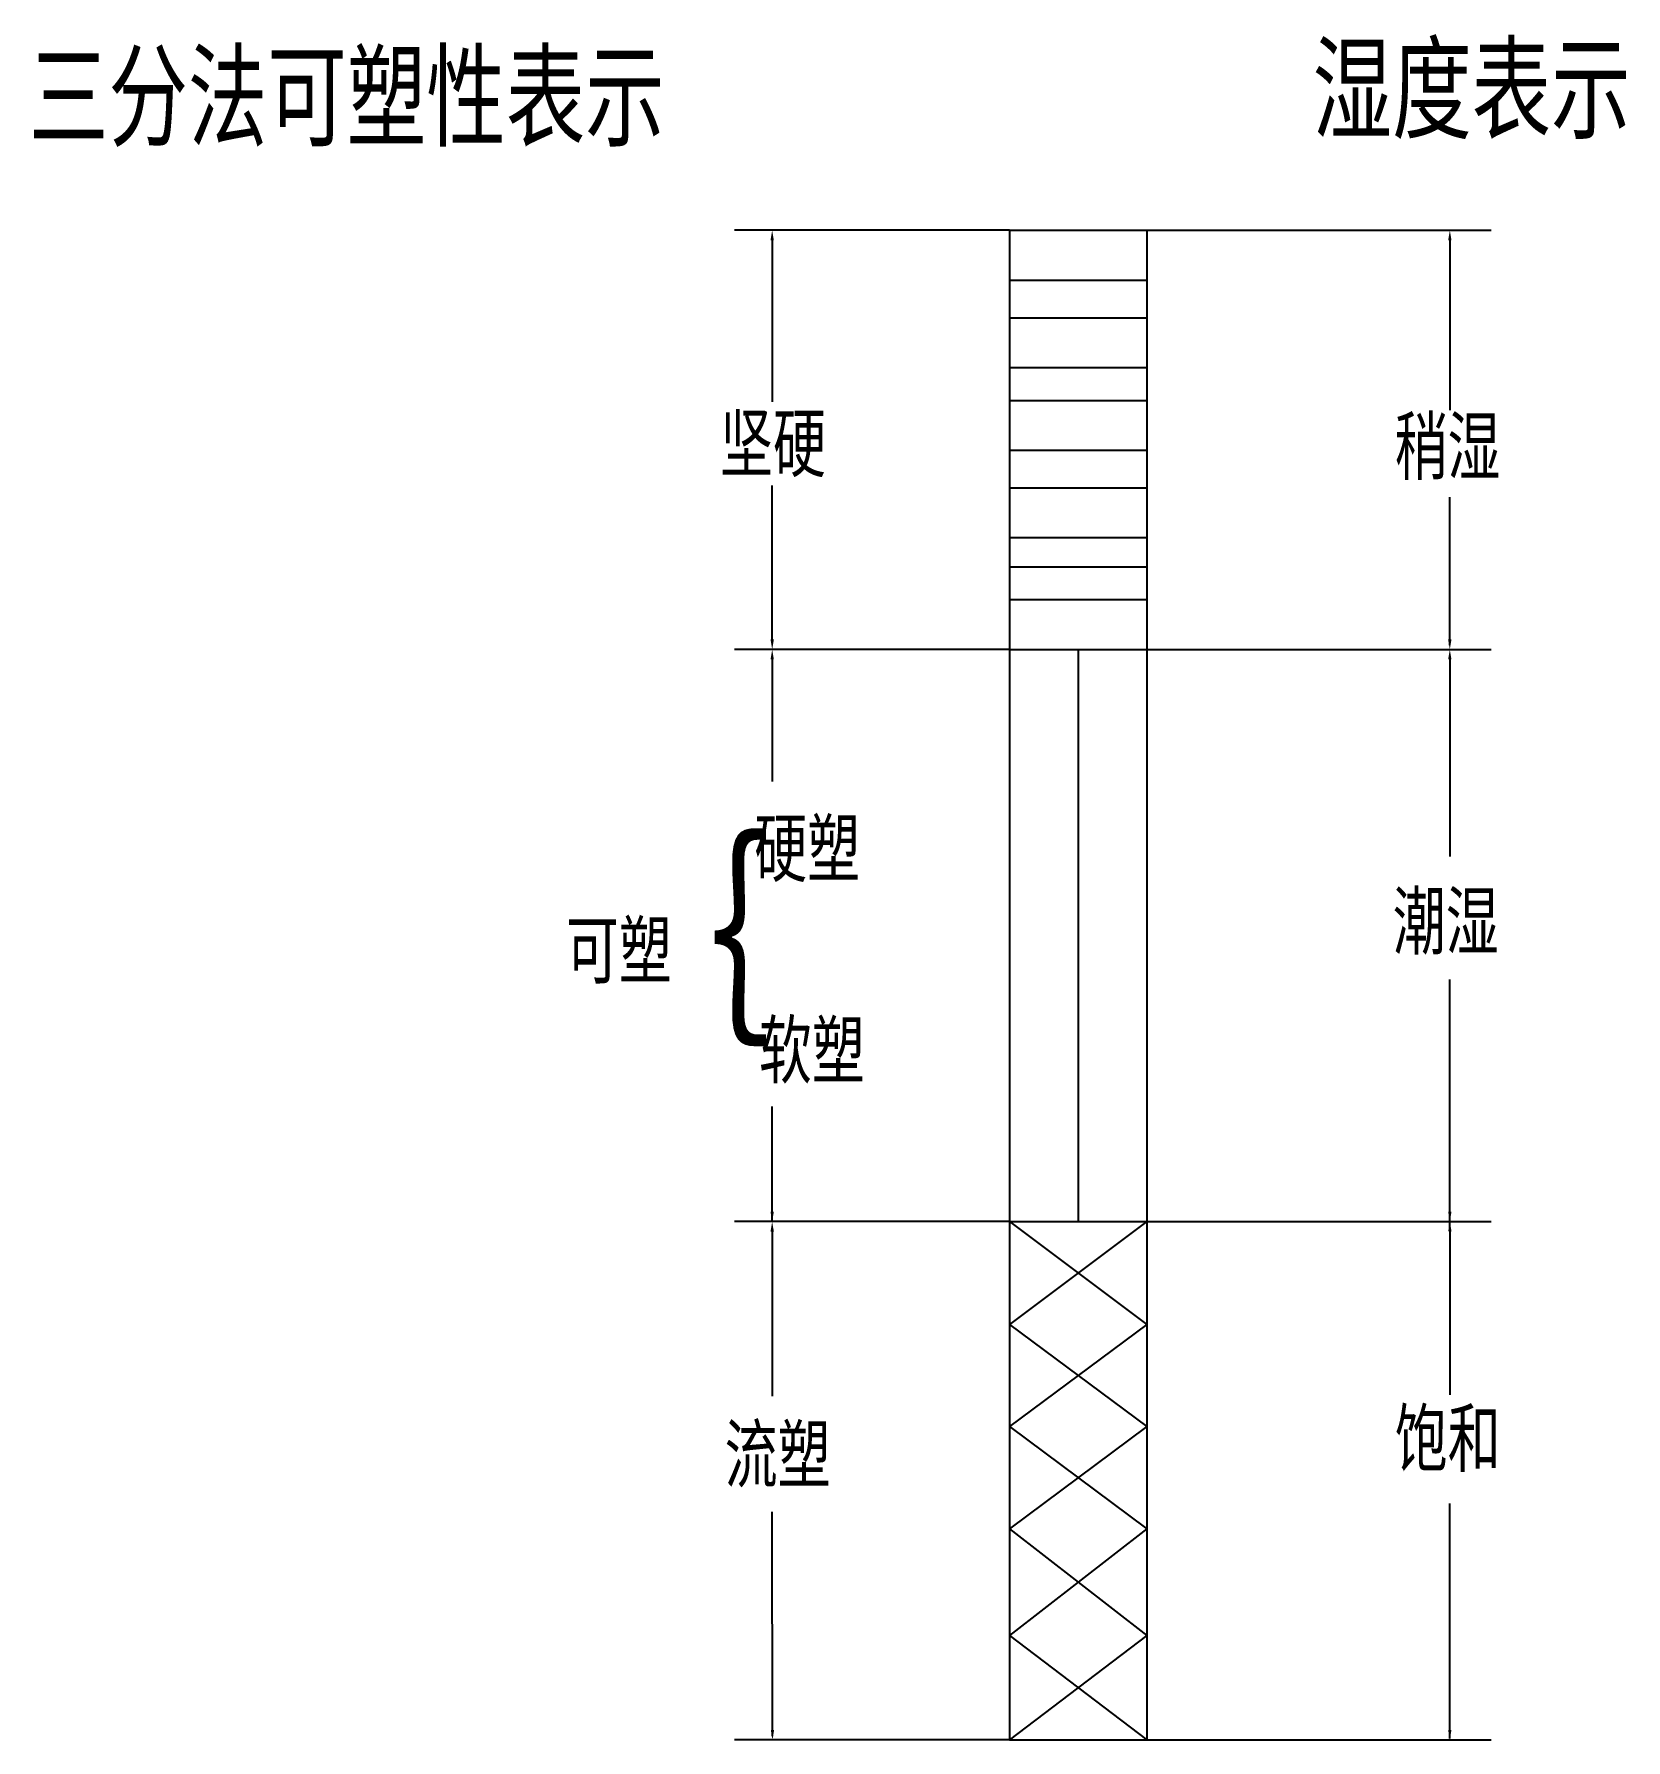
# Model space of a CAD drawing. Extents: x 0 to 28.7, y -31.1 to -0.3.
import ezdxf

# ---------------------------------------------------------------- set-up
doc = ezdxf.new("R2010")
doc.units = 0
doc.header["$MEASUREMENT"] = 0
doc.layers.get('0').update_dxf_attribs({"linetype": 'CONTINUOUS'})
doc.layers.get('DEFPOINTS').update_dxf_attribs({"linetype": 'CONTINUOUS'})
doc.styles.add('LZ_FONTS_FS', font='hxm____0.ttf', dxfattribs={"width": 0.7})
doc.styles.add('LZ_PMT_ZK', font='hxm____0.ttf', dxfattribs={"width": 0.7, "height": 3})

msp = doc.modelspace()

# ---------------------------------------------------------------- linework, layer by layer
at = {"color": 0, "linetype": 'ByBlock'}
for p, q in [((17.614, -3.841), (12.654, -3.841)), ((20.089, -3.841), (26.292, -3.841)), ((13.336, -4.021), (13.336, -6.934)), ((25.549, -4.021), (25.549, -7.081)), ((13.336, -11.239), (13.336, -8.444)), ((25.549, -11.318), (25.549, -8.65)), ((17.614, -11.396), (12.654, -11.396)), ((13.336, -11.576), (13.336, -13.775)), ((20.089, -11.396), (26.292, -11.396)), ((25.549, -11.576), (25.549, -15.126)), ((25.549, -21.84), (25.549, -17.346)), ((13.336, -21.711), (13.336, -19.635)), ((17.614, -21.71), (12.654, -21.71)), ((20.089, -21.71), (26.292, -21.71)), ((13.333, -21.889), (13.336, -24.858)), ((25.549, -21.852), (25.549, -24.833)), ((13.34, -30.982), (13.336, -26.941)), ((25.549, -31.027), (25.549, -26.793)), ((17.614, -31.052), (12.654, -31.052)), ((20.089, -31.052), (26.292, -31.052))]:
    msp.add_line(p, q, dxfattribs=at)
for points in [[(17.614, -3.841), (17.614, -31.052)], [(17.614, -3.841), (20.089, -3.841)], [(20.089, -3.841), (20.089, -31.052)], [(17.614, -4.739), (20.089, -4.739)], [(17.614, -5.418), (20.089, -5.418)], [(17.614, -6.315), (20.089, -6.315)], [(17.614, -6.907), (20.089, -6.907)], [(17.614, -7.804), (20.089, -7.804)], [(17.614, -8.484), (20.089, -8.484)], [(17.614, -9.381), (20.089, -9.381)], [(17.614, -9.907), (20.089, -9.907)], [(17.614, -10.498), (20.089, -10.498)], [(17.614, -11.396), (20.089, -11.396)], [(18.852, -11.4), (18.852, -21.71)], [(17.614, -21.71), (20.089, -21.71)], [(17.614, -21.71), (20.089, -23.567)], [(20.089, -21.71), (17.614, -23.567)], [(17.614, -21.71), (20.089, -21.71)], [(20.089, -23.567), (17.614, -25.406)], [(17.614, -23.567), (20.089, -25.406)], [(20.089, -25.406), (17.614, -27.246)], [(17.614, -25.406), (20.089, -27.246)], [(17.614, -27.246), (20.089, -29.173)], [(20.089, -27.246), (17.614, -29.173)], [(20.089, -29.173), (17.614, -31.052)], [(17.614, -29.173), (20.089, -31.052)], [(17.614, -31.052), (20.089, -31.052)]]:
    msp.add_lwpolyline(points)
for points in [[(13.306, -4.021), (13.366, -4.021), (13.336, -3.841)], [(25.519, -4.021), (25.579, -4.021), (25.549, -3.841)], [(13.306, -11.216), (13.366, -11.216), (13.336, -11.396)], [(25.519, -11.216), (25.579, -11.216), (25.549, -11.396)], [(13.306, -11.576), (13.366, -11.576), (13.336, -11.396)], [(25.519, -11.576), (25.579, -11.576), (25.549, -11.396)], [(13.306, -21.531), (13.366, -21.531), (13.336, -21.71)], [(13.306, -21.889), (13.366, -21.889), (13.336, -21.71)], [(25.519, -21.53), (25.579, -21.53), (25.549, -21.71)], [(25.52, -21.884), (25.58, -21.884), (25.549, -21.71)], [(13.311, -30.872), (13.371, -30.872), (13.341, -31.052)], [(25.519, -30.872), (25.579, -30.872), (25.549, -31.052)]]:
    msp.add_solid(points, dxfattribs=at)
at = {"layer": 'DEFPOINTS', "color": 0, "linetype": 'ByBlock'}
for p in [(13.336, -11.419), (25.549, -11.498), (13.336, -21.887), (25.549, -29.25), (13.336, -29.545)]:
    msp.add_point(p, dxfattribs=at)

# ---------------------------------------------------------------- texts
at = {"style": 'LZ_FONTS_FS', "width": 0.7}
for s, p in [('坚硬', (12.395, -8.179)), ('稍湿', (24.552, -8.23)), ('硬塑', (13.012, -15.476)), ('潮湿', (24.52, -16.789)), ('可塑', (9.618, -17.312)), ('软塑', (13.096, -19.113)), ('饱和', (24.556, -26.114)), ('流塑', (12.479, -26.398))]:
    msp.add_text(s, height=1, dxfattribs=at).set_placement(p)
at = {"char_height": 1.5, "attachment_point": 1, "style": 'LZ_FONTS_FS'}
for s, insert, width in [('\\f宋体|b0|i0|c134|p2;湿度表示', (23.078, -0.533), 12.28753), ('{\\fSimSun|b0|i0|c134|p2;三分法可塑性表示}', (-0.059, -0.67), 17.20255)]:
    msp.add_mtext(s, dxfattribs=dict(at, insert=insert, width=width))
at = {"lineweight": 0, "insert": (12.032, -14.851), "char_height": 3, "width": 1.3329, "attachment_point": 1, "style": 'LZ_PMT_ZK'}
msp.add_mtext('{\\fSimSun|b0|i0|c134|p2;\\{}', dxfattribs=at).dxf.unprotected_set("ltscale", 0)

doc.saveas('drawing.dxf')
